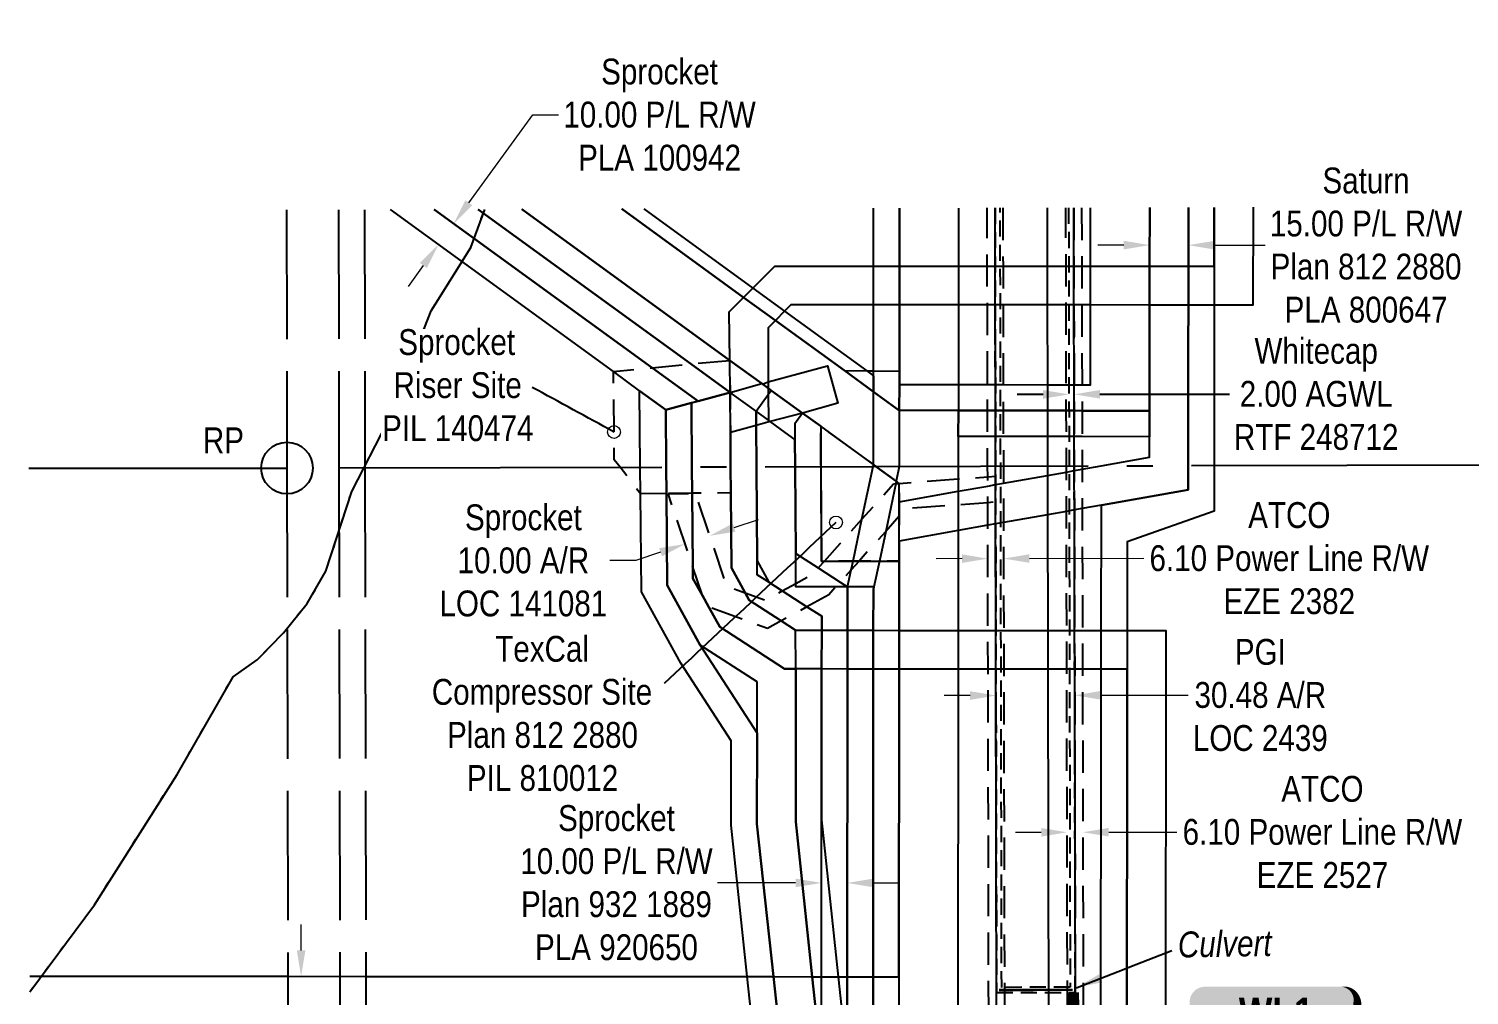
# Model space of a CAD drawing. Extents: x 507771 to 509351, y 6022995 to 6024780.
# Drawn here: x 507923 to 508481, y 6023736 to 6024110 of the extents above; entities that cross this region are included whole.
import ezdxf

# ---------------------------------------------------------------- set-up
doc = ezdxf.new("R2010")
doc.units = 0
doc.header["$LTSCALE"] = 5
doc.header["$PDMODE"] = 3
doc.header["$PDSIZE"] = 30
for name, pattern in [('DASHED4', [1.875, 1.25, -0.625]), ('foc-ACCESSROAD', [3.75, 2.5, -1.25]), ('foc-FLOWLINE', [3.75, 2.5, -1.25]), ('foc-QUARTERLINE', [33, 25, -3, 2, -3]), ('foc-UNSURVEYED', [12.5, 10, -2.5]), ('foc-WHEELTRACKS', [2, 0.4, -1.6])]:
    doc.linetypes.add(name, pattern=pattern)
doc.layers.get('Defpoints').update_dxf_attribs({"color": 9})
for name, color, linetype in [('35', 37, 'Continuous'), ('AS-POWER', 104, 'foc-POWER'), ('AS-TELUS', 224, 'foc-TEL'), ('CG-NOTES', 7, 'Continuous'), ('F-AR', 190, 'foc-ACCESSROAD'), ('F-EZE', 190, 'foc-FLOWLINE'), ('F-RW', 190, 'Continuous'), ('F-WS', 190, 'foc-ACCESSROAD'), ('L-QSEC', 8, 'foc-QUARTERLINE'), ('L-USEC', 7, 'foc-UNSURVEYED'), ('P-PROPOSED', 10, 'Continuous'), ('T-WATER', 160, 'Continuous'), ('T-WATER-P3', 160, 'foc-WHEELTRACKS'), ('T-WATER-T', 170, 'Continuous')]:
    doc.layers.add(name, color=color, linetype=linetype)
for name, color, linetype, lineweight in [('AS-GENERAL', 48, 'Continuous', 18), ('F-AR-T', 190, 'Continuous', 9), ('F-EZE-T', 190, 'Continuous', 9), ('F-RW-T', 190, 'Continuous', 9), ('F-WS-T', 190, 'Continuous', 9), ('T-TEXT', 48, 'Continuous', 18)]:
    doc.layers.add(name, color=color, linetype=linetype, lineweight=lineweight)
doc.styles.add('80', font='ARIALN.TTF', dxfattribs={"height": 10})
doc.styles.add('80CG', font='ARIALN.TTF', dxfattribs={"height": 10})
doc.styles.add('80L', font='ARIALN.TTF', dxfattribs={"height": 10})
doc.styles.add('BOLD', font='ARIALNB.TTF')
doc.styles.add('foc-LtypeFont', font='ARIALN.TTF', dxfattribs={"height": 7.35})
doc.linetypes.add('foc-POWER', pattern='A,6,-1,["P",foc-LtypeFont,S=0.2,R=0,X=-0.625,Y=-0.75],-1.24,4', length=12.24)
doc.linetypes.add('foc-POWER-NOLINE', pattern='A,0,-4,["P",foc-LtypeFont,S=0.2,R=0,X=-0.625,Y=-0.75],-8.24', length=12.24)
doc.linetypes.add('foc-TEL', pattern='A,2,-1,["T",foc-LtypeFont,S=0.2,R=0,X=-0.425,Y=-0.75],-1.24,8', length=12.24)
doc.linetypes.add('foc-TOPO-flowdirection-NOLINE', pattern='A,0,[">",foc-LtypeFont,S=0.3,R=0,X=0,Y=-0.945],-20,[">",foc-LtypeFont,S=0.3,R=0,X=0,Y=-0.945],0', length=20)
doc.dimstyles.new('Compass 5 000', dxfattribs={"dimscale": 5, "dimtxt": 9, "dimasz": 2, "dimexe": 0.2, "dimexo": 0.0625, "dimgap": 0.5, "dimtad": 0, "dimtih": 1, "dimtoh": 1, "dimzin": 0, "dimdsep": 46, "dimtxsty": '80CG', "dimcen": 0.1, "dimse1": 1, "dimse2": 1, "dimclrd": 256, "dimclrt": 256, "dimaunit": 1, "dimadec": 4, "dimazin": 0, "dimtfac": 0.06, "dimtofl": 0, "dimtmove": 0, "dimatfit": 1, "dimfxl": 0.2, "dimtolj": 1, "dimtzin": 0, "dimlwd": -1, "dimarcsym": 0})

# ---------------------------------------------------------------- blocks, each defined once
blk = doc.blocks.new('*D663')
at = {"layer": 'Defpoints', "color": 0, "transparency": 16777216}
for p in [(508348.22, 6023848.13), (508363.22, 6023848.12), (508363.06, 6023649.32)]:
    blk.add_point(p, dxfattribs=at)
at = {"layer": 'F-RW-T', "transparency": 16777216}
for p, q in [((508338.05, 6023649.34), (508328.05, 6023649.35)), ((508373.06, 6023649.31), (508383.06, 6023649.3))]:
    blk.add_line(p, q, dxfattribs=at)
for points in [[(508338.06, 6023651.01), (508338.05, 6023647.67), (508348.05, 6023649.33)], [(508373.06, 6023650.98), (508373.06, 6023647.64), (508363.06, 6023649.32)]]:
    blk.add_solid(points, dxfattribs=at)
at = {"layer": 'F-RW-T', "transparency": 16777216, "insert": (508422.14, 6023649.3), "char_height": 10, "attachment_point": 5, "style": '80CG'}
blk.add_mtext('\\A1;Sprocket\\P15.00 P/L R/W\\PPlan 092 1439\\PPLA 071446', dxfattribs=at)
blk = doc.blocks.new('*D665')
at = {"layer": 'Defpoints', "color": 0, "transparency": 16777216}
for p in [(508068.59, 6024048.54), (508062.71, 6024040.45), (508081.66, 6024026.68)]:
    blk.add_point(p, dxfattribs=at)
at = {"layer": 'F-RW-T', "transparency": 16777216}
for p, q in [((508093.42, 6024042.86), (508118.16, 6024076.92)), ((508118.16, 6024076.92), (508128.16, 6024076.92)), ((508075.78, 6024018.59), (508069.91, 6024010.5))]:
    blk.add_line(p, q, dxfattribs=at)
for points in [[(508092.07, 6024043.84), (508094.76, 6024041.88), (508087.54, 6024034.77)], [(508074.44, 6024019.57), (508077.13, 6024017.61), (508081.66, 6024026.68)]]:
    blk.add_solid(points, dxfattribs=at)
at = {"layer": 'F-RW-T', "transparency": 16777216, "insert": (508167.24, 6024076.92), "char_height": 10, "attachment_point": 5, "style": '80CG', "bg_fill": 3, "box_fill_scale": 1.1, "bg_fill_color": 256, "bg_fill_true_color": 13158600, "bg_fill_transparency": 0}
blk.add_mtext('\\A1;Sprocket\\P10.00 P/L R/W\\PPLA 100942', dxfattribs=at)
blk = doc.blocks.new('*D671')
at = {"layer": 'Defpoints', "color": 0, "transparency": 16777216}
for p in [(508229.93, 6023779.57), (508229.92, 6023774.44), (508239.92, 6023774.43)]:
    blk.add_point(p, dxfattribs=at)
at = {"layer": 'F-RW-T', "transparency": 16777216}
for p, q in [((508219.93, 6023779.58), (508189.65, 6023779.6)), ((508249.92, 6023779.55), (508259.92, 6023779.54))]:
    blk.add_line(p, q, dxfattribs=at)
for points in [[(508219.93, 6023781.24), (508219.93, 6023777.91), (508229.93, 6023779.57)], [(508249.92, 6023781.22), (508249.92, 6023777.89), (508239.92, 6023779.56)]]:
    blk.add_solid(points, dxfattribs=at)
at = {"layer": 'F-RW-T', "transparency": 16777216, "insert": (508150.57, 6023779.6), "char_height": 10, "attachment_point": 5, "style": '80CG'}
blk.add_mtext('\\A1;Sprocket\\P10.00 P/L R/W\\PPlan 932 1889\\PPLA 920650', dxfattribs=at)
blk = doc.blocks.new('*D682')
at = {"layer": 'Defpoints', "color": 0, "transparency": 16777216}
for p in [(508325, 6023800.8), (508331.1, 6023800.82), (508331.1, 6023799.17)]:
    blk.add_point(p, dxfattribs=at)
at = {"layer": 'F-EZE-T', "transparency": 16777216}
for p, q in [((508315, 6023799.14), (508305, 6023799.12)), ((508341.1, 6023799.19), (508367.49, 6023799.24))]:
    blk.add_line(p, q, dxfattribs=at)
for points in [[(508315, 6023800.81), (508315.01, 6023797.48), (508325, 6023799.16)], [(508341.1, 6023800.86), (508341.1, 6023797.53), (508331.1, 6023799.17)]]:
    blk.add_solid(points, dxfattribs=at)
at = {"layer": 'F-EZE-T', "transparency": 16777216, "insert": (508423.85, 6023799.24), "char_height": 10, "attachment_point": 5, "style": '80CG'}
blk.add_mtext('\\A1;ATCO\\P6.10 Power Line R/W\\PEZE 2527', dxfattribs=at)
blk = doc.blocks.new('*D683')
at = {"layer": 'Defpoints', "color": 0, "transparency": 16777216}
for p in [(508327.95, 6023852.18), (508297.66, 6023748.23), (508328.15, 6023748.29)]:
    blk.add_point(p, dxfattribs=at)
at = {"layer": 'F-AR-T', "transparency": 16777216}
for p, q in [((508287.46, 6023852.1), (508277.46, 6023852.08)), ((508337.95, 6023852.2), (508371.85, 6023852.26))]:
    blk.add_line(p, q, dxfattribs=at)
for points in [[(508287.46, 6023853.77), (508287.47, 6023850.43), (508297.46, 6023852.12)], [(508337.95, 6023853.86), (508337.95, 6023850.53), (508327.95, 6023852.18)]]:
    blk.add_solid(points, dxfattribs=at)
at = {"layer": 'F-AR-T', "transparency": 16777216, "insert": (508399.79, 6023852.26), "char_height": 10, "attachment_point": 5, "style": '80CG'}
blk.add_mtext('\\A1;PGI\\P30.48 A/R\\PLOC 2439', dxfattribs=at)
blk = doc.blocks.new('*D691')
at = {"layer": 'Defpoints', "color": 0, "transparency": 16777216}
for p in [(507998.5, 6023743.44), (508028.49, 6023743.42), (507998.48, 6023720.75)]:
    blk.add_point(p, dxfattribs=at)
at = {"layer": 'F-RW-T', "transparency": 16777216}
for p, q in [((508028.49, 6023753.42), (508028.5, 6023763.42)), ((508028.46, 6023710.73), (508028.43, 6023673.31)), ((508028.43, 6023673.31), (508018.43, 6023673.31))]:
    blk.add_line(p, q, dxfattribs=at)
for points in [[(508026.83, 6023753.42), (508030.16, 6023753.42), (508028.49, 6023743.42)], [(508026.79, 6023710.73), (508030.13, 6023710.73), (508028.47, 6023720.73)]]:
    blk.add_solid(points, dxfattribs=at)
at = {"layer": 'F-RW-T', "transparency": 16777216, "insert": (507978.9, 6023673.31), "char_height": 10, "attachment_point": 5, "style": '80CG'}
blk.add_mtext('\\A1;Paramount\\P22.85 P/L R/W\\PPlan 911 RS\\PPLA 3235', dxfattribs=at)
blk = doc.blocks.new('*D1173')
at = {"layer": 'Defpoints', "color": 0, "transparency": 16777216}
for p in [(508186.04, 6023915.66), (508176.55, 6023912.48), (508177.13, 6023910.75)]:
    blk.add_point(p, dxfattribs=at)
at = {"layer": 'F-AR-T', "transparency": 16777216}
for p, q in [((508196.1, 6023917.11), (508205.58, 6023920.29)), ((508158.03, 6023904.35), (508148.03, 6023904.35)), ((508167.65, 6023907.57), (508158.03, 6023904.35))]:
    blk.add_line(p, q, dxfattribs=at)
for points in [[(508195.57, 6023918.69), (508196.63, 6023915.53), (508186.61, 6023913.93)], [(508167.12, 6023909.15), (508168.18, 6023905.99), (508177.13, 6023910.75)]]:
    blk.add_solid(points, dxfattribs=at)
at = {"layer": 'F-AR-T', "transparency": 16777216, "insert": (508114.52, 6023904.35), "char_height": 10, "attachment_point": 5, "style": '80CG'}
blk.add_mtext('\\A1;Sprocket\\P10.00 A/R\\PLOC 141081', dxfattribs=at)
blk = doc.blocks.new('RP')
at = {"layer": '35', "color": 3}
blk.add_circle((0, 0), 10, dxfattribs=at)
at = {"layer": '35', "color": 3, "style": '80'}
blk.add_attdef('RP_001', (-32.55, 5.75), '', height=10, dxfattribs=at)
blk = doc.blocks.new('*D1331')
at = {"layer": 'Defpoints', "color": 0, "transparency": 16777216}
for p in [(508300.4, 6023905.12), (508294.33, 6023899.27), (508300.42, 6023899.28)]:
    blk.add_point(p, dxfattribs=at)
at = {"layer": 'F-EZE-T', "transparency": 16777216}
for p, q in [((508284.32, 6023905.09), (508274.32, 6023905.07)), ((508310.4, 6023905.14), (508354.65, 6023905.22))]:
    blk.add_line(p, q, dxfattribs=at)
for points in [[(508284.32, 6023906.75), (508284.32, 6023903.42), (508294.32, 6023905.1)], [(508310.4, 6023906.8), (508310.41, 6023903.47), (508300.4, 6023905.12)]]:
    blk.add_solid(points, dxfattribs=at)
at = {"layer": 'F-EZE-T', "transparency": 16777216, "insert": (508411.01, 6023905.22), "char_height": 10, "attachment_point": 5, "style": '80CG'}
blk.add_mtext('\\A1;ATCO\\P6.10 Power Line R/W\\PEZE 2382', dxfattribs=at)
blk = doc.blocks.new('*U1332')
h = blk.add_hatch(color=254)
edge = h.paths.add_edge_path()
edge.add_line((-26.5, -31.63), (26.5, -31.63))
edge.add_arc((26.5, -25.63), 6, 270, 360)
edge.add_line((32.5, -25.63), (32.5, 12.5))
edge.add_arc((26.5, 12.5), 6, 0, 90)
edge.add_line((26.5, 18.5), (-26.5, 18.5))
edge.add_arc((-26.5, 12.5), 6, 90, 180)
edge.add_line((-32.5, 12.5), (-32.5, -25.63))
edge.add_arc((-26.5, -25.63), 6, 180, 270)
at = {"color": 1, "true_color": 0xff1414, "flags": 128}
blk.add_lwpolyline([(-26.5, -31.63, 3, 3, 0), (26.5, -31.63, 3, 3, 0.414214), (32.5, -25.63, 3, 3, 0), (32.5, 12.5, 3, 0, 0.414214), (26.5, 18.5, 0, 0, 0), (-26.5, 18.5, 0, 0, 0.414214), (-32.5, 12.5, 0, 0, 0), (-32.5, -25.63, 0, 3, 0.414214)], format="xyseb", close=True, dxfattribs=at)
blk.add_lwpolyline([(-74.25, -15.03, 0, 7.5, 0), (0, 0, 0, 0, 0)], format="xyseb", dxfattribs=at)
at = {"color": 1, "true_color": 0xff1414}
for tag, p, height, style in [('TEMP_AREA_W1_001', (-9.21, 2.24), 12, 'BOLD'), ('ENTER_TEXT_001', (-30.66, -12.62), 9, '80')]:
    blk.add_attdef(tag, p, '', height=height, dxfattribs=dict(at, style=style))
blk = doc.blocks.new('*D1344')
at = {"layer": 'Defpoints', "color": 0, "transparency": 16777216}
for p in [(508325.69, 6023990.03), (508327.69, 6023990.03), (508327.73, 6023968.7)]:
    blk.add_point(p, dxfattribs=at)
at = {"layer": 'T-WATER-T', "transparency": 16777216}
for p, q in [((508315.73, 6023968.67), (508305.73, 6023968.66)), ((508337.73, 6023968.72), (508387.83, 6023968.81))]:
    blk.add_line(p, q, dxfattribs=at)
for points in [[(508337.72, 6023970.38), (508337.73, 6023967.05), (508327.73, 6023968.7)], [(508315.73, 6023970.34), (508315.73, 6023967.01), (508325.73, 6023968.69)]]:
    blk.add_solid(points, dxfattribs=at)
at = {"layer": 'T-WATER-T', "transparency": 16777216, "insert": (508421.42, 6023968.81), "char_height": 10, "attachment_point": 5, "style": '80CG'}
blk.add_mtext('\\A1;Whitecap\\P2.00 AGWL\\PRTF 248712', dxfattribs=at)
blk = doc.blocks.new('*D1345')
at = {"layer": 'Defpoints', "color": 0, "transparency": 16777216}
for p in [(508356.95, 6024026.8), (508371.96, 6024026.78), (508371.96, 6024026.45)]:
    blk.add_point(p, dxfattribs=at)
at = {"layer": 'F-RW-T', "transparency": 16777216}
for p, q in [((508346.95, 6024026.47), (508336.95, 6024026.48)), ((508381.96, 6024026.44), (508401.64, 6024026.42))]:
    blk.add_line(p, q, dxfattribs=at)
for points in [[(508346.95, 6024028.13), (508346.95, 6024024.8), (508356.95, 6024026.46)], [(508381.96, 6024028.1), (508381.96, 6024024.77), (508371.96, 6024026.45)]]:
    blk.add_solid(points, dxfattribs=at)
at = {"layer": 'F-RW-T', "transparency": 16777216, "insert": (508440.73, 6024026.42), "char_height": 10, "attachment_point": 5, "style": '80CG'}
blk.add_mtext('\\A1;Saturn\\P15.00 P/L R/W\\PPlan 812 2880\\PPLA 800647', dxfattribs=at)

msp = doc.modelspace()

# ---------------------------------------------------------------- linework, layer by layer
at = {"layer": 'AS-GENERAL', "const_width": 0.999, "flags": 128}
msp.add_lwpolyline([(508298.679, 6023738.134), (508327.168, 6023738.183)], dxfattribs=at)
at = {"layer": 'AS-POWER', "linetype": 'foc-POWER-NOLINE', "flags": 128}
msp.add_lwpolyline([(508325.672, 6023016.749), (508326.763, 6023116.682), (508327.093, 6023146.841), (508328.917, 6023313.947), (508328.928, 6023338.549), (508328.91, 6023348.049), (508328.878, 6023364.843), (508328.87, 6023369.036), (508328.859, 6023374.837), (508327.931, 6023862.273), (508327.902, 6023877.264), (508327.813, 6023923.941), (508327.784, 6023939.161), (508327.781, 6023940.971), (508327.759, 6023952.327), (508327.74, 6023962.379), (508327.721, 6023972.432), (508327.663, 6024003.294), (508327.634, 6024018.298), (508327.591, 6024040.932)], dxfattribs=at)
at = {"layer": 'AS-TELUS', "flags": 128}
msp.add_lwpolyline([(508295.163, 6023016.612), (508296.247, 6023116.6), (508296.575, 6023146.759), (508298.418, 6023314.111), (508298.429, 6023317.49), (508298.423, 6023344.599), (508298.421, 6023347.991), (508298.39, 6023364.807), (508298.371, 6023374.8), (508297.987, 6023576.42), (508297.959, 6023591.42), (508297.443, 6023862.306), (508297.415, 6023877.296), (508297.336, 6023918.533), (508297.32, 6023926.968), (508297.307, 6023933.753), (508297.301, 6023936.993), (508297.294, 6023940.889), (508297.272, 6023952.356), (508297.253, 6023962.407), (508297.234, 6023972.46), (508297.175, 6024003.319), (508297.146, 6024018.324), (508297.103, 6024040.85)], dxfattribs=at)
at = {"layer": 'F-AR', "flags": 128}
for points in [[(508295.182, 6023016.666), (508296.274, 6023116.6), (508296.603, 6023146.759), (508298.427, 6023314.11), (508298.429, 6023317.49), (508298.423, 6023344.599), (508298.421, 6023347.991), (508298.39, 6023364.807), (508298.371, 6023374.8), (508297.987, 6023576.42), (508297.959, 6023591.42), (508297.443, 6023862.306), (508297.415, 6023877.296), (508297.336, 6023918.533), (508297.32, 6023926.968), (508297.307, 6023933.753), (508297.301, 6023936.993), (508297.294, 6023940.889), (508297.272, 6023952.356), (508297.253, 6023962.407), (508297.234, 6023972.46), (508297.175, 6024003.319), (508297.146, 6024018.324), (508297.103, 6024040.85)], [(508295.182, 6023016.666), (508296.274, 6023116.6), (508296.603, 6023146.759), (508298.43, 6023314.11), (508298.429, 6023317.49), (508298.423, 6023344.599), (508298.421, 6023347.991), (508298.39, 6023364.807), (508298.371, 6023374.8), (508297.987, 6023576.42), (508297.959, 6023591.42), (508297.443, 6023862.306), (508297.415, 6023877.296), (508297.336, 6023918.533), (508297.32, 6023926.968), (508297.307, 6023933.753), (508297.301, 6023936.993), (508297.294, 6023940.889), (508297.272, 6023952.356), (508297.253, 6023962.407), (508297.234, 6023972.46), (508297.175, 6024003.319), (508297.146, 6024018.324), (508297.103, 6024040.85)], [(508327.591, 6024040.932), (508327.634, 6024018.298), (508327.663, 6024003.294), (508327.721, 6023972.432), (508327.74, 6023962.379), (508327.759, 6023952.327), (508327.781, 6023940.971), (508327.784, 6023939.161), (508327.813, 6023923.941), (508327.902, 6023877.264), (508327.931, 6023862.273), (508328.859, 6023374.837), (508328.87, 6023369.036), (508328.878, 6023364.843), (508328.91, 6023348.049), (508328.928, 6023338.549), (508328.917, 6023313.947), (508327.093, 6023146.841), (508326.763, 6023116.682), (508325.672, 6023016.749)], [(508327.591, 6024040.932), (508327.634, 6024018.298), (508327.663, 6024003.294), (508327.721, 6023972.432), (508327.74, 6023962.379), (508327.759, 6023952.327), (508327.781, 6023940.971), (508327.784, 6023939.161), (508327.813, 6023923.941), (508327.902, 6023877.264), (508327.931, 6023862.273), (508328.859, 6023374.837), (508328.87, 6023369.036), (508328.878, 6023364.843), (508328.91, 6023348.049), (508328.928, 6023338.549), (508328.917, 6023313.947), (508327.093, 6023146.841), (508326.763, 6023116.682), (508325.672, 6023016.749)]]:
    msp.add_lwpolyline(points, dxfattribs=at)
msp.add_lwpolyline([(508232.744, 6023891.088), (508224.29, 6023886.455), (508214.307, 6023880.986), (508208.977, 6023878.066), (508186.334, 6023886.278), (508185.202, 6023886.689), (508183.802, 6023890.864), (508180.143, 6023901.777), (508170.581, 6023930.296), (508179.889, 6023930.39), (508181.092, 6023930.403), (508193.148, 6023894.444), (508200.37, 6023891.825), (508208.137, 6023889.008), (508214.732, 6023892.622), (508220.046, 6023895.534), (508226.442, 6023899.038), (508228.641, 6023901.489), (508231.045, 6023904.168), (508237.12, 6023910.938), (508245.564, 6023920.353), (508252.579, 6023928.176), (508257.842, 6023934.075), (508258.703, 6023934.138), (508260.031, 6023934.22), (508282.881, 6023935.926), (508294.259, 6023936.768), (508297.301, 6023936.993), (508297.307, 6023933.753), (508297.32, 6023926.968), (508294.278, 6023926.743), (508282.873, 6023925.899), (508262.613, 6023924.4), (508260.021, 6023921.508), (508254.786, 6023915.658), (508244.507, 6023904.145), (508241.406, 6023900.741), (508237.15, 6023895.998), (508235.504, 6023894.164), (508232.744, 6023891.088)], close=True, dxfattribs=at)
at = {"layer": 'F-EZE', "flags": 128}
for points in [[(508292.119, 6023016.658), (508293.205, 6023116.592), (508293.532, 6023146.751), (508295.369, 6023314.097), (508295.387, 6023317.503), (508295.381, 6023344.592), (508295.38, 6023347.988), (508295.348, 6023364.804), (508295.329, 6023374.797), (508294.945, 6023576.423), (508294.917, 6023591.422), (508294.401, 6023862.309), (508294.373, 6023877.3), (508294.295, 6023917.993), (508294.278, 6023926.743), (508294.266, 6023933.213), (508294.259, 6023936.768), (508294.251, 6023940.881), (508294.229, 6023952.359), (508294.21, 6023962.411), (508294.191, 6023972.463), (508294.132, 6024003.322), (508294.104, 6024018.326), (508294.061, 6024040.841)], [(508300.146, 6024040.858), (508300.189, 6024018.321), (508300.218, 6024003.316), (508300.276, 6023972.458), (508300.296, 6023962.404), (508300.315, 6023952.353), (508300.337, 6023940.897), (508300.349, 6023934.293), (508300.378, 6023919.073), (508300.458, 6023877.293), (508300.486, 6023862.303), (508301.415, 6023374.804), (508301.434, 6023364.81), (508301.466, 6023347.995), (508301.473, 6023317.504), (508299.617, 6023146.768), (508299.289, 6023116.608), (508298.203, 6023016.674)], [(508322.631, 6023016.741), (508323.722, 6023116.674), (508324.051, 6023146.833), (508325.876, 6023313.963), (508325.887, 6023334.352), (508325.829, 6023364.839), (508325.809, 6023374.834), (508324.882, 6023862.276), (508324.854, 6023877.268), (508324.766, 6023923.4), (508324.737, 6023938.619), (508324.732, 6023940.963), (508324.711, 6023952.33), (508324.691, 6023962.383), (508324.673, 6023972.435), (508324.614, 6024003.297), (508324.585, 6024018.301), (508324.542, 6024040.924)], [(508330.64, 6024040.941), (508330.683, 6024018.296), (508330.712, 6024003.291), (508330.77, 6023972.43), (508330.789, 6023962.376), (508330.808, 6023952.324), (508330.83, 6023940.979), (508330.832, 6023939.701), (508330.861, 6023924.482), (508330.951, 6023877.261), (508330.98, 6023862.27), (508331.907, 6023374.84), (508331.918, 6023369.036), (508331.926, 6023364.848), (508331.971, 6023341.597), (508331.977, 6023338.549), (508331.979, 6023337.409), (508331.983, 6023335.499), (508331.985, 6023334.363), (508331.981, 6023331.312), (508331.975, 6023326.741), (508331.958, 6023313.93), (508330.134, 6023146.85), (508329.804, 6023116.69), (508328.713, 6023016.757)]]:
    msp.add_lwpolyline(points, dxfattribs=at)
at = {"layer": 'F-RW'}
for points in [[(507923.427, 6023743.499), (508023.373, 6023743.425), (508053.533, 6023743.396), (508201.215, 6023743.284), (508211.305, 6023743.276), (508226.38, 6023743.265), (508229.899, 6023743.263), (508236.425, 6023743.257), (508239.893, 6023743.254), (508249.888, 6023743.247), (508259.883, 6023743.239), (508259.975, 6023862.346), (508259.987, 6023877.335), (508260.007, 6023904.1), (508260.013, 6023911.909), (508260.021, 6023921.508), (508260.025, 6023927.135), (508260.031, 6023934.22), (508258.896, 6023935.043), (508251.011, 6023940.765), (508250.041, 6023941.476), (508229.611, 6023956.318), (508222.585, 6023961.429), (508210.457, 6023970.233), (508209.268, 6023971.097), (508206.858, 6023972.847), (508194.459, 6023981.847), (508113.932, 6024040.352)], [(508249.623, 6023400.351), (508249.759, 6023576.462), (508249.771, 6023591.462), (508249.87, 6023720.401), (508249.888, 6023743.247), (508249.98, 6023862.356), (508249.991, 6023877.346), (508250.004, 6023893.101), (508250.222, 6023894.13), (508240.01, 6023894.153), (508235.504, 6023894.164), (508220.056, 6023894.201), (508220.046, 6023895.534), (508219.966, 6023907.087), (508219.727, 6023940.681), (508219.653, 6023951.201), (508215.873, 6023953.967), (508210.114, 6023958.142), (508209.365, 6023958.681), (508204.582, 6023962.149), (508194.532, 6023969.451), (508179.367, 6023980.467), (508096.997, 6024040.306)], [(508113.932, 6024040.352), (508194.459, 6023981.847), (508206.858, 6023972.847), (508209.268, 6023971.097), (508210.457, 6023970.233), (508222.585, 6023961.429), (508229.611, 6023956.318), (508229.722, 6023940.708), (508229.98, 6023904.171), (508231.045, 6023904.168), (508242.127, 6023904.142), (508244.507, 6023904.144), (508252.34, 6023904.118), (508260.007, 6023904.1), (508259.987, 6023877.335), (508259.975, 6023862.346), (508259.883, 6023743.239), (508259.865, 6023720.393), (508259.768, 6023591.456), (508259.757, 6023576.456), (508259.617, 6023400.387)], [(508152.661, 6024040.457), (508199.786, 6024006.223), (508212.071, 6023997.298), (508238.81, 6023977.874), (508250.063, 6023969.7), (508260.053, 6023962.442), (508260.061, 6023972.496), (508260.065, 6023977.671), (508260.085, 6024003.348), (508260.097, 6024018.359), (508260.114, 6024040.749)], [(508161.182, 6024040.48), (508203.356, 6024009.821), (508215.643, 6024000.892), (508247.422, 6023977.792), (508250.079, 6023975.873), (508250.063, 6023969.7), (508238.81, 6023977.874), (508212.071, 6023997.298), (508199.786, 6024006.223), (508152.661, 6024040.457)], [(508228.823, 6023720.435), (508226.38, 6023743.265), (508219.962, 6023803.248), (508219.988, 6023862.388), (508219.915, 6023877.359), (508214.307, 6023880.986), (508201.931, 6023888.987), (508200.37, 6023891.825), (508195.037, 6023901.521), (508194.822, 6023930.566), (508194.746, 6023940.615), (508194.677, 6023953.949), (508194.532, 6023969.451), (508194.459, 6023981.847), (508194.198, 6024000.597), (508199.786, 6024006.223), (508203.356, 6024009.821), (508211.852, 6024018.363), (508250.064, 6024018.371), (508260.097, 6024018.359), (508282.945, 6024018.337), (508294.104, 6024018.326), (508297.146, 6024018.324), (508300.189, 6024018.321), (508317.271, 6024018.307), (508324.585, 6024018.301), (508327.634, 6024018.298), (508330.683, 6024018.296), (508334.043, 6024018.292), (508356.945, 6024018.267), (508371.952, 6024018.259), (508381.948, 6024018.253), (508381.967, 6024041.08)], [(508396.97, 6024041.121), (508396.937, 6024003.238), (508381.936, 6024003.25), (508371.939, 6024003.259), (508356.947, 6024003.271), (508334.099, 6024003.289), (508330.712, 6024003.291), (508327.662, 6024003.294), (508324.614, 6024003.297), (508317.3, 6024003.303), (508300.218, 6024003.316), (508297.175, 6024003.319), (508294.132, 6024003.322), (508282.933, 6024003.33), (508260.085, 6024003.348), (508250.099, 6024003.356), (508218.118, 6024003.383), (508215.643, 6024000.892), (508212.071, 6023997.298), (508209.269, 6023994.478), (508209.325, 6023973.485), (508209.268, 6023971.097), (508209.305, 6023968.602), (508209.365, 6023958.681), (508204.582, 6023962.149), (508204.62, 6023956.657), (508204.734, 6023940.641), (508204.992, 6023904.292), (508209.599, 6023895.933), (508214.732, 6023892.622), (508224.29, 6023886.455), (508230.005, 6023882.769), (508230.001, 6023877.367), (508229.99, 6023862.378), (508229.945, 6023803.954), (508236.425, 6023743.257), (508238.864, 6023720.41)], [(508356.968, 6024041.012), (508356.945, 6024018.267), (508356.947, 6024003.271), (508356.921, 6023972.406), (508356.912, 6023962.353), (508330.789, 6023962.376), (508327.74, 6023962.379), (508324.691, 6023962.383), (508317.377, 6023962.389), (508300.296, 6023962.404), (508297.253, 6023962.407), (508294.21, 6023962.411), (508282.901, 6023962.421), (508260.053, 6023962.442), (508250.063, 6023969.7), (508238.81, 6023977.874), (508247.422, 6023977.792), (508250.079, 6023977.768), (508260.065, 6023977.671), (508260.061, 6023972.496), (508282.909, 6023972.474), (508294.191, 6023972.463), (508297.233, 6023972.46), (508300.276, 6023972.458), (508317.358, 6023972.441), (508324.672, 6023972.435), (508327.721, 6023972.432), (508330.77, 6023972.43), (508334.073, 6023972.427), (508334.086, 6023987.43), (508334.099, 6024003.289), (508334.043, 6024018.292), (508334.075, 6024040.95)], [(508239.628, 6023400.314), (508239.717, 6023576.467), (508239.73, 6023591.468), (508239.868, 6023711), (508239.875, 6023720.409), (508239.893, 6023743.254), (508239.985, 6023862.367), (508239.997, 6023877.356), (508240.01, 6023894.153), (508241.406, 6023900.741), (508242.127, 6023904.142), (508245.564, 6023920.353), (508249.891, 6023940.762), (508250.041, 6023941.476), (508250.063, 6023969.7), (508250.079, 6023975.873), (508250.079, 6023977.768), (508250.099, 6024003.356), (508250.064, 6024018.371), (508250.096, 6024040.722)], [(508239.628, 6023400.314), (508239.717, 6023576.467), (508239.73, 6023591.468), (508239.868, 6023711), (508239.875, 6023720.409), (508239.893, 6023743.254), (508239.985, 6023862.367), (508239.997, 6023877.356), (508240.01, 6023894.153), (508241.406, 6023900.741), (508242.127, 6023904.142), (508245.564, 6023920.353), (508249.891, 6023940.762), (508250.041, 6023941.476), (508250.063, 6023969.7), (508250.079, 6023975.873), (508250.079, 6023977.768), (508250.099, 6024003.356), (508250.064, 6024018.371), (508250.096, 6024040.722)], [(508260.114, 6024040.749), (508260.097, 6024018.359), (508260.085, 6024003.348), (508260.065, 6023977.671), (508260.061, 6023972.496), (508260.053, 6023962.442), (508260.035, 6023940.789), (508258.896, 6023935.043), (508258.703, 6023934.138), (508254.786, 6023915.658), (508252.34, 6023904.118), (508250.222, 6023894.13), (508250.004, 6023893.101), (508249.991, 6023877.346), (508249.98, 6023862.356), (508249.888, 6023743.247), (508249.87, 6023720.401), (508249.771, 6023591.462), (508249.759, 6023576.462), (508249.623, 6023400.351)], [(508371.971, 6024041.053), (508371.952, 6024018.259), (508371.939, 6024003.259), (508371.925, 6023987.395), (508371.886, 6023941.09), (508371.878, 6023931.762), (508338.286, 6023925.8), (508330.861, 6023924.482), (508327.813, 6023923.941), (508324.766, 6023923.4), (508317.454, 6023922.103), (508300.378, 6023919.073), (508297.336, 6023918.533), (508294.295, 6023917.993), (508282.866, 6023915.965), (508260.013, 6023911.909), (508260.021, 6023921.508), (508260.025, 6023927.135), (508282.877, 6023931.192), (508294.266, 6023933.213), (508297.307, 6023933.753), (508300.349, 6023934.293), (508317.426, 6023937.323), (508324.737, 6023938.619), (508327.785, 6023939.161), (508330.832, 6023939.701), (508338.155, 6023940.999), (508356.896, 6023944.328), (508356.903, 6023952.301), (508356.912, 6023962.353), (508356.921, 6023972.406), (508356.947, 6024003.271), (508356.945, 6024018.267), (508356.968, 6024041.012)], [(508282.962, 6024040.811), (508282.945, 6024018.337), (508282.933, 6024003.33), (508282.909, 6023972.474), (508282.901, 6023962.421), (508282.893, 6023952.369), (508282.884, 6023940.85), (508282.881, 6023935.926), (508282.877, 6023931.192), (508282.873, 6023925.899), (508282.866, 6023915.965), (508282.835, 6023877.311), (508282.824, 6023862.321), (508282.614, 6023591.434), (508282.602, 6023576.435), (508282.446, 6023374.781), (508282.438, 6023364.788), (508282.422, 6023344.561), (508282.398, 6023314.041), (508282.269, 6023146.72), (508282.245, 6023116.563), (508282.168, 6023016.631)], [(508295.163, 6023016.666), (508296.247, 6023116.6), (508296.575, 6023146.759), (508298.418, 6023314.111), (508298.429, 6023317.49), (508298.423, 6023344.599), (508298.421, 6023347.991), (508298.39, 6023364.807), (508298.371, 6023374.8), (508297.987, 6023576.42), (508297.959, 6023591.42), (508297.443, 6023862.306), (508297.415, 6023877.296), (508297.336, 6023918.533), (508297.32, 6023926.968), (508297.307, 6023933.753), (508297.301, 6023936.993), (508297.294, 6023940.889), (508297.272, 6023952.356), (508297.253, 6023962.407), (508297.234, 6023972.46), (508297.175, 6024003.319), (508297.146, 6024018.324), (508297.103, 6024040.85)], [(508317.228, 6024040.904), (508317.271, 6024018.307), (508317.3, 6024003.303), (508317.359, 6023972.441), (508317.377, 6023962.389), (508317.397, 6023952.337), (508317.419, 6023940.943), (508317.426, 6023937.323), (508317.454, 6023922.103), (508317.54, 6023877.275), (508317.568, 6023862.284), (508318.496, 6023374.825), (508318.515, 6023364.831), (508318.547, 6023348.03), (508318.554, 6023317.507), (508317.039, 6023146.814), (508316.771, 6023116.655), (508315.884, 6023016.722)], [(508337.54, 6023016.781), (508337.622, 6023116.711), (508337.647, 6023146.87), (508337.804, 6023326.748), (508337.798, 6023331.318), (508337.822, 6023334.368), (508337.815, 6023335.503), (508337.804, 6023337.416), (508337.804, 6023338.55), (508337.807, 6023341.601), (508337.826, 6023364.854), (508337.83, 6023369.036), (508337.835, 6023374.849), (508338.234, 6023862.262), (508338.247, 6023877.254), (508338.286, 6023925.8), (508371.878, 6023931.762), (508371.886, 6023941.09), (508371.925, 6023987.395), (508371.939, 6024003.259), (508371.952, 6024018.259), (508371.971, 6024041.053)], [(508381.967, 6024041.08), (508381.948, 6024018.253), (508381.936, 6024003.25), (508381.909, 6023972.381), (508381.882, 6023941.117), (508381.867, 6023923.41), (508348.269, 6023911.639), (508348.241, 6023877.243), (508348.229, 6023862.252), (508347.829, 6023374.857)], [(508347.829, 6023374.857), (508348.229, 6023862.252), (508338.234, 6023862.262), (508330.98, 6023862.27), (508327.93, 6023862.273), (508324.882, 6023862.276), (508317.568, 6023862.284), (508300.486, 6023862.303), (508297.443, 6023862.306), (508294.401, 6023862.309), (508282.824, 6023862.321), (508269.865, 6023862.335), (508259.975, 6023862.346), (508249.98, 6023862.356), (508239.985, 6023862.367), (508229.99, 6023862.378), (508219.988, 6023862.388), (508215.642, 6023862.393), (508190.556, 6023878.632), (508186.334, 6023886.278), (508183.802, 6023890.864), (508180.182, 6023897.423), (508180.143, 6023901.777), (508179.889, 6023930.39), (508179.798, 6023940.575), (508179.578, 6023965.382), (508182.141, 6023966.077), (508194.532, 6023969.451), (508206.858, 6023972.847), (508207.368, 6023972.807), (508209.325, 6023973.485), (508232.278, 6023979.737), (508232.278, 6023979.737), (508236.219, 6023965.271), (508222.585, 6023961.429), (508210.114, 6023958.142), (508204.62, 6023956.657), (508194.677, 6023953.949), (508194.746, 6023940.615), (508194.822, 6023930.566), (508195.037, 6023901.521), (508200.37, 6023891.825), (508201.931, 6023888.987), (508214.307, 6023880.986), (508219.915, 6023877.359), (508230.001, 6023877.367), (508239.997, 6023877.356), (508249.991, 6023877.346), (508259.987, 6023877.335), (508282.835, 6023877.311), (508294.373, 6023877.3), (508297.414, 6023877.296), (508300.458, 6023877.293), (508317.54, 6023877.275), (508324.853, 6023877.268), (508327.902, 6023877.264), (508330.951, 6023877.261), (508338.247, 6023877.254), (508348.241, 6023877.243), (508363.244, 6023877.228), (508362.832, 6023374.858)], [(508203.636, 6023720.603), (508201.215, 6023743.284), (508194.957, 6023801.913), (508194.96, 6023834.574), (508175.42, 6023864.572), (508160.223, 6023892.201), (508159.856, 6023930.205), (508159.794, 6023940.522), (508159.528, 6023970.108), (508169.643, 6023962.691), (508169.796, 6023940.549), (508169.887, 6023930.29), (508170.202, 6023894.811), (508182.969, 6023871.603), (508204.969, 6023837.511), (508204.958, 6023802.447), (508211.305, 6023743.276), (508213.74, 6023720.596)], [(508213.74, 6023720.596), (508211.305, 6023743.276), (508204.958, 6023802.447), (508204.969, 6023837.511), (508204.98, 6023857.375), (508182.969, 6023871.603), (508170.202, 6023894.811), (508169.887, 6023930.29), (508169.796, 6023940.549), (508169.643, 6023962.691), (508179.578, 6023965.382), (508179.798, 6023940.575), (508179.889, 6023930.39), (508180.143, 6023901.777), (508180.182, 6023897.423), (508183.802, 6023890.864), (508186.334, 6023886.278), (508190.556, 6023878.632), (508215.642, 6023862.393), (508219.988, 6023862.388), (508219.962, 6023803.248), (508226.38, 6023743.265), (508228.823, 6023720.435)], [(508229.881, 6023720.417), (508229.899, 6023743.263), (508229.945, 6023803.954), (508229.99, 6023862.378), (508230.001, 6023877.367), (508230.005, 6023882.769), (508224.29, 6023886.455), (508214.732, 6023892.622), (508209.599, 6023895.933), (508208.147, 6023896.871), (508205.031, 6023898.881), (508204.992, 6023904.292), (508204.734, 6023940.641), (508204.62, 6023956.657), (508204.582, 6023962.149), (508209.305, 6023968.602), (508210.457, 6023970.233), (508222.585, 6023961.429), (508219.61, 6023957.324), (508219.653, 6023951.201), (508219.727, 6023940.681), (508219.966, 6023907.087), (508228.641, 6023901.489), (508237.15, 6023895.998), (508240.01, 6023894.153), (508239.997, 6023877.356), (508239.985, 6023862.367), (508239.893, 6023743.254), (508239.893, 6023743.254), (508239.875, 6023720.409)]]:
    msp.add_lwpolyline(points, dxfattribs=at)
at = {"layer": 'F-RW', "flags": 128}
for points in [[(508079.988, 6024040.26), (508164.364, 6023978.986), (508182.141, 6023966.077), (508179.578, 6023965.382), (508169.643, 6023962.691), (508159.528, 6023970.108), (508149.387, 6023977.482), (508063.032, 6024040.214)], [(508096.997, 6024040.306), (508179.367, 6023980.467), (508194.532, 6023969.451), (508182.141, 6023966.077), (508164.364, 6023978.986), (508079.988, 6024040.26)]]:
    msp.add_lwpolyline(points, dxfattribs=at)
at = {"layer": 'F-RW'}
msp.add_lwpolyline([(508356.912, 6023962.353), (508356.903, 6023952.301), (508330.808, 6023952.324), (508327.759, 6023952.327), (508324.71, 6023952.33), (508317.397, 6023952.337), (508300.315, 6023952.353), (508297.272, 6023952.356), (508294.229, 6023952.359), (508282.893, 6023952.369), (508282.901, 6023962.421), (508294.21, 6023962.411), (508297.253, 6023962.407), (508300.296, 6023962.404), (508317.377, 6023962.389), (508324.691, 6023962.383), (508327.74, 6023962.379), (508330.789, 6023962.376), (508356.912, 6023962.353)], close=True, dxfattribs=at)
at = {"layer": 'F-WS', "flags": 128}
for points in [[(508169.887, 6023930.29), (508159.856, 6023930.205), (508151.932, 6023940.501), (508149.715, 6023943.396), (508149.387, 6023977.482), (508164.364, 6023978.986), (508179.367, 6023980.467), (508194.459, 6023981.846), (508194.532, 6023969.451), (508194.677, 6023953.949), (508194.746, 6023940.615), (508194.822, 6023930.566), (508181.092, 6023930.403), (508179.889, 6023930.39), (508170.581, 6023930.296), (508169.887, 6023930.29)], [(508260.013, 6023911.909), (508260.007, 6023904.1), (508252.34, 6023904.118), (508244.507, 6023904.145), (508242.127, 6023904.142), (508231.045, 6023904.168), (508229.98, 6023904.171), (508229.722, 6023940.708), (508229.611, 6023956.318), (508250.041, 6023941.476), (508251.011, 6023940.765), (508258.896, 6023935.043), (508260.031, 6023934.22), (508260.025, 6023927.135), (508260.021, 6023921.508), (508260.013, 6023911.909)]]:
    msp.add_lwpolyline(points, close=True, dxfattribs=at)
at = {"layer": 'L-QSEC'}
msp.add_line((507923.08, 6023940.054), (508023.026, 6023940.159), dxfattribs=at)
at = {"layer": 'L-QSEC', "flags": 128}
msp.add_lwpolyline([(508043.135, 6023940.213), (508810.464, 6023942.297)], dxfattribs=at)
at = {"layer": 'L-USEC'}
for p, q in [((508022.85, 6024040.105), (508023.026, 6023940.159)), ((508042.959, 6024040.159), (508043.135, 6023940.194)), ((508053.013, 6024040.187), (508053.19, 6023940.212)), ((508023.026, 6023940.159), (508024.445, 6023135.986)), ((508043.135, 6023940.194), (508044.554, 6023136.04)), ((508053.19, 6023940.212), (508054.591, 6023146.122))]:
    msp.add_line(p, q, dxfattribs=at)
at = {"layer": 'P-PROPOSED', "const_width": 4.997, "flags": 128}
msp.add_lwpolyline([(508327.169, 6023737.183), (508327.89, 6023358.845), (508833.483, 6023359.452), (508833.498, 6023347.965), (508803.14, 6023347.941), (508803.171, 6023321.314), (508724.213, 6023321.213)], dxfattribs=at)
at = {"layer": 'T-WATER', "linetype": 'DASHED4'}
for points in [[(508297.103, 6024040.85), (508297.681, 6023737.127), (508328.169, 6023737.185), (508327.591, 6024040.932)], [(508325.592, 6024040.927), (508326.166, 6023739.18), (508299.676, 6023739.13), (508299.102, 6024040.855)]]:
    msp.add_lwpolyline(points, dxfattribs=at)
at = {"layer": 'T-WATER-P3', "flags": 128}
msp.add_lwpolyline([(507923.438, 6023737.45), (507948.468, 6023771.081), (507980.464, 6023821.543), (508002.183, 6023859.402), (508011.519, 6023865.904), (508021.617, 6023876.339), (508030.781, 6023887.702), (508038.106, 6023900.205), (508048.114, 6023931.119), (508061.925, 6023957.898), (508078.847, 6024001.001), (508094.171, 6024025.488), (508099.56, 6024040.313)], dxfattribs=at)
at = {"layer": 'T-WATER-P3', "linetype": 'foc-TOPO-flowdirection-NOLINE', "flags": 128}
msp.add_lwpolyline([(507923.438, 6023737.45), (507948.468, 6023771.081), (507980.464, 6023821.543), (508002.183, 6023859.402), (508011.519, 6023865.904), (508021.617, 6023876.339), (508030.781, 6023887.702), (508038.106, 6023900.205), (508048.114, 6023931.119), (508061.925, 6023957.898), (508078.847, 6024001.001), (508094.171, 6024025.488), (508099.56, 6024040.313)], dxfattribs=at)

# ---------------------------------------------------------------- block references
at = {"layer": '35', "color": 6}
msp.add_blockref('RP', (508023.026, 6023940.159), dxfattribs=at).add_auto_attribs({'RP_001': 'RP'})
at = {"layer": 'CG-NOTES'}
ref = msp.add_blockref('*U1332', (508404.881, 6023720.904), dxfattribs=dict(at, xscale=0.9989382818969955, yscale=0.9989382818969955, zscale=0.9989382818969955))
ref.add_attrib('TEMP_AREA_W1_001', 'WL1', (508391.484, 6023723.146), dxfattribs={"layer": '0', "color": 1, "true_color": 0xff1414, "height": 11.9873, "style": 'BOLD'})
ref.add_attrib('ENTER_TEXT_001', 'Segment 1', (508380.694, 6023708.441), dxfattribs={"layer": '0', "color": 1, "true_color": 0xff1414, "height": 8.9904, "style": '80'})
ref.add_attrib('ENTER_TEXT_002', '(2.0x1031.9)', (508375.966, 6023693.304), dxfattribs={"layer": '0', "color": 1, "true_color": 0xff1414, "height": 8.99044, "style": '80'})

# ---------------------------------------------------------------- texts
at = {"layer": 'F-WS-T', "insert": (508078.783, 6023875.192), "char_height": 10, "attachment_point": 1, "style": '80L'}
msp.add_mtext_dynamic_manual_height_columns('\\pi24.84989;TexCal\\P\\pi0.3001;Compressor Site\\P\\pi6.21074;Plan 812 2880\\P\\pi13.87445;PIL 810012', width=84.86349, gutter_width=49.973, heights=[0], dxfattribs=at)
at = {"layer": 'T-TEXT', "insert": (508367.791, 6023760.669), "char_height": 10, "attachment_point": 1, "rotation": 1.00692, "style": '80L'}
msp.add_mtext_dynamic_manual_height_columns('{\\fArial Narrow|b0|i1|c0|p34;Culvert}', width=36.80605, gutter_width=49.973, heights=[0], dxfattribs=at)

# ---------------------------------------------------------------- dimensions: what is measured, and where the dimension line sits
at = {"layer": 'F-AR-T', "color": 5}
dim = msp.add_linear_dim(base=(508177.134, 6023910.752), p1=(508186.035, 6023915.659), p2=(508176.554, 6023912.48), angle=198.53674, text='Sprocket\\P10.00 A/R\\PLOC 141081', dimstyle='Compass 5 000', dxfattribs=at)
dim.commit()
dim.dimension.update_dxf_attribs({"geometry": '*D1173', "text_midpoint": (508114.518, 6023904.347), "dimtype": 161})
at = {"layer": 'F-AR-T'}
dim = msp.add_linear_dim(base=(508327.95, 6023852.176), p1=(508297.66, 6023748.232), p2=(508328.148, 6023748.29), angle=0.10908, text='PGI\\P30.48 A/R\\PLOC 2439', dimstyle='Compass 5 000', dxfattribs=at)
dim.commit()
dim.dimension.update_dxf_attribs({"geometry": '*D683', "text_midpoint": (508399.794, 6023852.26), "dimtype": 161})
at = {"layer": 'F-EZE-T', "color": 5}
dim = msp.add_linear_dim(base=(508300.405, 6023905.116), p1=(508294.331, 6023899.273), p2=(508300.416, 6023899.285), angle=0.10903, text='ATCO\\P6.10 Power Line R/W\\PEZE 2382', dimstyle='Compass 5 000', dxfattribs=at)
dim.commit()
dim.dimension.update_dxf_attribs({"geometry": '*D1331', "text_midpoint": (508411.012, 6023905.219), "dimtype": 161})
at = {"layer": 'F-EZE-T'}
dim = msp.add_linear_dim(base=(508331.1, 6023799.173), p1=(508324.999, 6023800.804), p2=(508331.097, 6023800.816), angle=0.10898, text='ATCO\\P6.10 Power Line R/W\\PEZE 2527', dimstyle='Compass 5 000', dxfattribs=at)
dim.commit()
dim.dimension.update_dxf_attribs({"geometry": '*D682', "text_midpoint": (508423.85, 6023799.242), "dimtype": 161})
at = {"layer": 'F-RW-T', "color": 5}
dim = msp.add_linear_dim(base=(508371.959, 6024026.447), p1=(508356.954, 6024026.797), p2=(508371.959, 6024026.785), angle=359.95078, text='Saturn\\P15.00 P/L R/W\\PPlan 812 2880\\PPLA 800647', dimstyle='Compass 5 000', dxfattribs=at)
dim.commit()
dim.dimension.update_dxf_attribs({"geometry": '*D1345', "text_midpoint": (508440.727, 6024026.421), "dimtype": 161})
at = {"layer": 'F-RW-T'}
for base, p1, p2, angle, text, picture, middle in [((508229.927, 6023779.568), (508239.917, 6023774.429), (508229.923, 6023774.436), 179.95652, 'Sprocket\\P10.00 P/L R/W\\PPlan 932 1889\\PPLA 920650', '*D671', (508150.567, 6023779.598)), ((508363.058, 6023649.318), (508348.217, 6023848.128), (508363.221, 6023848.116), 359.95302, 'Sprocket\\P15.00 P/L R/W\\PPlan 092 1439\\PPLA 071446', '*D663', (508422.143, 6023649.302))]:
    dim = msp.add_linear_dim(base=base, p1=p1, p2=p2, angle=angle, text=text, dimstyle='Compass 5 000', dxfattribs=at)
    dim.commit()
    dim.dimension.update_dxf_attribs({"geometry": picture, "text_midpoint": middle, "dimtype": 161})
dim = msp.add_linear_dim(base=(508028.486, 6023743.421), p1=(507998.481, 6023720.751), p2=(507998.498, 6023743.443), angle=89.95719, text='Paramount\\P22.85 P/L R/W\\PPlan 911 RS\\PPLA 3235', dimstyle='Compass 5 000', override={"dimtfill": 0}, dxfattribs=at)
dim.commit()
dim.dimension.update_dxf_attribs({"geometry": '*D691', "text_midpoint": (507978.897, 6023673.312), "dimtype": 161})
at = {"layer": 'T-WATER-T', "color": 5}
dim = msp.add_linear_dim(base=(508327.728, 6023968.697), p1=(508325.689, 6023990.026), p2=(508327.688, 6023990.03), angle=0.10907, text='Whitecap\\P2.00 AGWL\\PRTF 248712', dimstyle='Compass 5 000', dxfattribs=at)
dim.commit()
dim.dimension.update_dxf_attribs({"geometry": '*D1344', "text_midpoint": (508421.423, 6023968.811), "dimtype": 161})

# ---------------------------------------------------------------- leaders
at = {"layer": 'F-WS-T', "path_type": 1}
for points in [[(508149.612, 6023954.104), (508117.981, 6023971.405)], [(508235.533, 6023919.097), (508169.033, 6023856.747)]]:
    msp.add_leader(points, dimstyle='Compass 5 000', override={"dimasz": 1, "dimgap": 0.5, "dimtad": 0, "dimldrblk": 'DotBlank'}, dxfattribs=at)
at = {"layer": 'T-TEXT', "color": 6, "path_type": 1}
msp.add_leader([(508328.584, 6023739.002), (508365.494, 6023753.366)], dimstyle='Compass 5 000', override={"dimgap": 0.5, "dimtad": 0}, dxfattribs=at)

# ---------------------------------------------------------------- next in the draw order: texts
at = {"layer": 'F-WS-T', "insert": (508059.356, 6023993.934), "char_height": 10, "attachment_point": 1, "style": '80L', "bg_fill": 3, "box_fill_scale": 1, "bg_fill_color": 256, "bg_fill_transparency": 0}
msp.add_mtext_dynamic_manual_height_columns('\\pi6.74315;Sprocket\\P\\pi4.91846;Riser Site\\P\\pi0.4778;PIL 140474', width=58.11113, gutter_width=49.973, heights=[0], dxfattribs=at)

# ---------------------------------------------------------------- next in the draw order: dimensions: what is measured, and where the dimension line sits
at = {"layer": 'F-RW-T'}
dim = msp.add_linear_dim(base=(508081.661, 6024026.681), p1=(508068.587, 6024048.54), p2=(508062.709, 6024040.449), angle=234.00368, text='Sprocket\\P10.00 P/L R/W\\PPLA 100942', dimstyle='Compass 5 000', override={"dimtfill": 1}, dxfattribs=at)
dim.commit()
dim.dimension.update_dxf_attribs({"geometry": '*D665', "text_midpoint": (508167.239, 6024076.919), "dimtype": 161})

doc.saveas('drawing.dxf')
